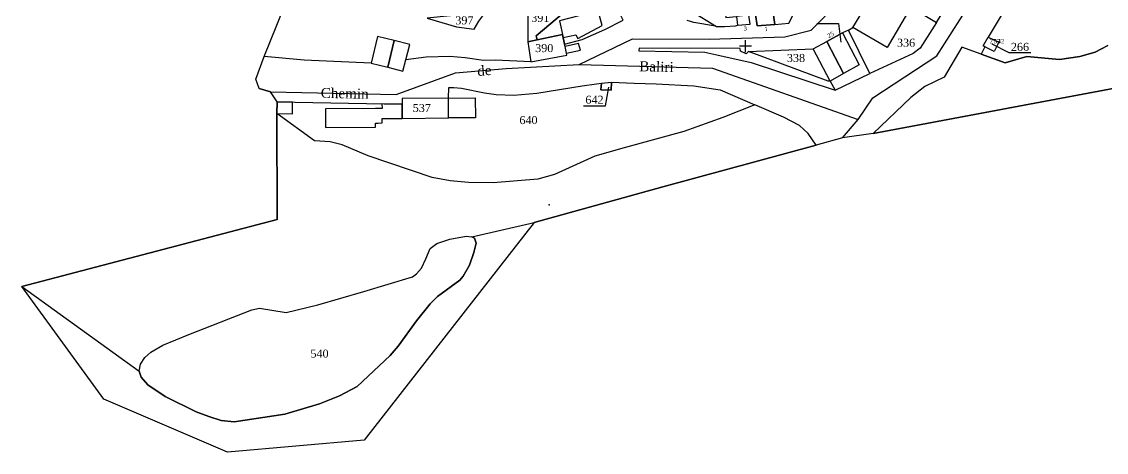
# Model space of a CAD drawing. Extents: x 1207245 to 1207999, y 6153356 to 6154119.
# Drawn here: x 1207245 to 1207515.9, y 6153355.6 to 6153463.3 of the extents above; entities that cross this region are included whole.
import ezdxf

# ---------------------------------------------------------------- set-up
doc = ezdxf.new("R2010")
doc.units = 0
doc.linetypes.add('CONTINU', pattern=[0])
doc.layers.get('0').update_dxf_attribs({"linetype": 'CONTINU'})
for name, color, linetype in [('1FLECHEFL', 7, 'CONTINU'), ('1LIEUDIT', 7, 'CONTINU'), ('1PARCELLE', 7, 'CONTINU'), ('1SECTION', 7, 'CONTINU'), ('1SUBDFISC', 7, 'CONTINU'), ('1SUBDSECT', 7, 'CONTINU'), ('1TRONFLUV', 7, 'CONTINU'), ('1ZONCOMM', 7, 'CONTINU'), ('3BATIDUR', 7, 'CONTINU'), ('3CALVAIRE', 7, 'CONTINU'), ('3FLECHEPAR', 7, 'CONTINU'), ('3NUMVOIE', 7, 'CONTINU'), ('3PARCELLETEX', 7, 'CONTINU'), ('3SENTIER', 7, 'CONTINU'), ('3ZONCOMMTEX', 7, 'CONTINU')]:
    doc.layers.add(name, color=color, linetype=linetype)
doc.styles.get("Standard").update_dxf_attribs({"font": 'Times New Roman'})

# ---------------------------------------------------------------- blocks, each defined once
blk = doc.blocks.new('DETATOPO')
for points in [[(-1.5, 0), (1.5, 0)], [(0, -1.5), (0, 1.5)]]:
    blk.add_lwpolyline(points)
blk = doc.blocks.new('FLECHRU1')
blk.add_point((0, 0))

msp = doc.modelspace()

# ---------------------------------------------------------------- linework, layer by layer
at = {"layer": '1LIEUDIT'}
msp.add_lwpolyline([(1207522.04, 6153447.45), (1207457.66, 6153435.36), (1207450.02, 6153434.29), (1207443.46, 6153432.49), (1207405.09, 6153422.02), (1207372.95, 6153413.14), (1207330.51, 6153358.71), (1207296.39, 6153355.63), (1207265.5, 6153368.96), (1207244.96, 6153397.13), (1207308.79, 6153413.9), (1207308.72, 6153440.38), (1207308.77, 6153443.25), (1207308.77, 6153443.25), (1207307.13, 6153445.83), (1207304.29, 6153446.65), (1207303.47, 6153448.95), (1207305.54, 6153454.6), (1207320.09, 6153490.79)], dxfattribs=at)
at = {"layer": '1PARCELLE'}
for points in [[(1207371.44, 6153468.31), (1207371.42, 6153458.29), (1207372.13, 6153453.29), (1207363.3, 6153453.69), (1207360.29, 6153453.61), (1207355.75, 6153454.32), (1207351.91, 6153454.67), (1207346, 6153454.43), (1207340.92, 6153453.79), (1207341.89, 6153457.64), (1207338.01, 6153458.61), (1207333.86, 6153459.65), (1207332.25, 6153453), (1207315.49, 6153453.74), (1207305.54, 6153454.6), (1207320.09, 6153490.79)], [(1207522.82, 6153485.11), (1207515.24, 6153490.97), (1207513.82, 6153489.33), (1207507.72, 6153482.28), (1207504.29, 6153484.6), (1207505.36, 6153486.44), (1207502.38, 6153488.24), (1207502.01, 6153488.36), (1207496.88, 6153477.05), (1207486.41, 6153459.48), (1207486.41, 6153459.48), (1207489.04, 6153458.21), (1207487.91, 6153455.85), (1207485.58, 6153457.07), (1207484.67, 6153455.25), (1207490.63, 6153453.05), (1207496.02, 6153454.59), (1207504.25, 6153453.9), (1207509.33, 6153454.65), (1207513.12, 6153455.73), (1207516.28, 6153457.35)], [(1207346.25, 6153464.19), (1207353.55, 6153462.01), (1207357.99, 6153461.43), (1207359.17, 6153463.45)]]:
    msp.add_lwpolyline(points, dxfattribs=at)
for points in [[(1207458.72, 6153472.03), (1207467.07, 6153467), (1207473.46, 6153463.13), (1207481.78, 6153476.78), (1207473.02, 6153481.87), (1207465.88, 6153484.91), (1207463.7, 6153480.32), (1207458.72, 6153472.03)], [(1207371.44, 6153468.31), (1207371.42, 6153458.29), (1207373.77, 6153458.79), (1207373.48, 6153459.82), (1207385.09, 6153469.65), (1207383.53, 6153475.39), (1207382.99, 6153473.83), (1207382.23, 6153472.65), (1207381.48, 6153472.04), (1207379.64, 6153471.77), (1207377.88, 6153470.87), (1207371.44, 6153468.31)], [(1207373.77, 6153458.79), (1207380.06, 6153460.12), (1207380.58, 6153457.68), (1207385, 6153458.86), (1207390.63, 6153461.37), (1207395.23, 6153463.75), (1207390.92, 6153472.48), (1207385.09, 6153469.65), (1207373.48, 6153459.82), (1207373.77, 6153458.79)], [(1207429.91, 6153472.23), (1207431.71, 6153472.08), (1207432.65, 6153465.57), (1207433.09, 6153462.63), (1207428.72, 6153462.32), (1207428.29, 6153465.14), (1207426.63, 6153464.97), (1207425.96, 6153469.77), (1207429.75, 6153469.76), (1207429.91, 6153472.23)], [(1207456.81, 6153450.36), (1207451.54, 6153461.23), (1207452.59, 6153461.85), (1207458.72, 6153472.03), (1207467.07, 6153467), (1207473.46, 6153463.13), (1207469.4, 6153456.69), (1207467.66, 6153455.34), (1207456.81, 6153450.36)], [(1207346.25, 6153464.19), (1207353.55, 6153462.01), (1207357.99, 6153461.43), (1207359.17, 6153463.45), (1207360.7, 6153465.49), (1207358.04, 6153467.61), (1207352, 6153464.81), (1207346.25, 6153464.19)], [(1207426.63, 6153464.97), (1207425.96, 6153469.77), (1207421.29, 6153469.78), (1207420.04, 6153469.78), (1207419.12, 6153469.79), (1207419.43, 6153467.8), (1207416.84, 6153467.64), (1207417.03, 6153466.64), (1207420.51, 6153466.78), (1207420.89, 6153464.41), (1207423.51, 6153464.67), (1207423.8, 6153462.48), (1207426.95, 6153462.71), (1207426.63, 6153464.97)], [(1207371.42, 6153458.29), (1207372.13, 6153453.29), (1207381.15, 6153454.97), (1207381.06, 6153455.43), (1207384.58, 6153456.24), (1207384.07, 6153457.92), (1207380.7, 6153457.12), (1207380.58, 6153457.68), (1207380.06, 6153460.12), (1207373.77, 6153458.79), (1207371.42, 6153458.29)], [(1207446.08, 6153458.37), (1207450.26, 6153450.34), (1207446.97, 6153448.48), (1207448.15, 6153446.21), (1207456.81, 6153450.36), (1207451.54, 6153461.23), (1207450.05, 6153460.52), (1207446.08, 6153458.37)], [(1207486.41, 6153459.48), (1207489.04, 6153458.21), (1207487.91, 6153455.85), (1207485.58, 6153457.07), (1207485.17, 6153457.28), (1207486.41, 6153459.48)], [(1207446.08, 6153458.37), (1207450.26, 6153450.34), (1207446.97, 6153448.48), (1207446.47, 6153448.45), (1207426.5, 6153455.92), (1207442.68, 6153456.54), (1207446.08, 6153458.37)], [(1207340.04, 6153442.7), (1207340.01, 6153439.14), (1207351.61, 6153439.25), (1207351.59, 6153444.21), (1207351.66, 6153446.9), (1207352.94, 6153446.88), (1207354.85, 6153446.71), (1207360.61, 6153445.52), (1207363.47, 6153445.1), (1207367.88, 6153444.93), (1207373.65, 6153445.44), (1207384.96, 6153447.31), (1207388.56, 6153447.8), (1207389.78, 6153447.93), (1207389.68, 6153446.28), (1207392.26, 6153446.18), (1207392.32, 6153448.2), (1207397.96, 6153447.99), (1207403.49, 6153447.77), (1207412.87, 6153447.28), (1207419.43, 6153446.26), (1207428.14, 6153442.55), (1207420.09, 6153439.34), (1207410.4, 6153435.88), (1207395.48, 6153431.79), (1207388.12, 6153429.72), (1207378.07, 6153425.13), (1207373.91, 6153423.92), (1207362.75, 6153423.04), (1207356.55, 6153423.12), (1207352.02, 6153423.53), (1207347.54, 6153424.33), (1207331.52, 6153429.77), (1207324.98, 6153432.52), (1207321.99, 6153433.27), (1207318.11, 6153433.52), (1207308.72, 6153440.38), (1207308.77, 6153443.25), (1207340.04, 6153442.7)], [(1207389.78, 6153447.93), (1207392.32, 6153448.2), (1207392.26, 6153446.18), (1207389.68, 6153446.28), (1207389.78, 6153447.93)], [(1207340.04, 6153442.7), (1207340.01, 6153439.14), (1207351.61, 6153439.25), (1207351.59, 6153444.21), (1207340.04, 6153444.11), (1207340.04, 6153442.7)], [(1207302.45, 6153391.31), (1207304.39, 6153391.72), (1207311.07, 6153390.61), (1207318.97, 6153392.53), (1207330.45, 6153395.84), (1207342.6, 6153399.49), (1207343.61, 6153400.26), (1207344.81, 6153401.65), (1207345.92, 6153404.01), (1207347.02, 6153406.65), (1207348.69, 6153407.9), (1207351.92, 6153408.93), (1207355.97, 6153409.66), (1207357.4, 6153409.55), (1207358.11, 6153409.17), (1207358.47, 6153407.98), (1207357.94, 6153405.57), (1207356.81, 6153402.44), (1207355.28, 6153399.67), (1207354.43, 6153398.72), (1207348.85, 6153394.62), (1207347.02, 6153392.79), (1207343.6, 6153388.55), (1207339.01, 6153382.15), (1207336.97, 6153379.88), (1207328.8, 6153372.11), (1207324.33, 6153369.8), (1207319.36, 6153367.79), (1207310.68, 6153365.15), (1207298.08, 6153363.27), (1207294.76, 6153363.62), (1207291.75, 6153364.56), (1207288.57, 6153365.75), (1207280.78, 6153369.56), (1207276.45, 6153372.51), (1207274.77, 6153374.46), (1207274.28, 6153375.95), (1207274.64, 6153377.68), (1207275.69, 6153379.37), (1207277.26, 6153380.72), (1207280.22, 6153382.42), (1207286.71, 6153385.13), (1207302.45, 6153391.31)]]:
    msp.add_lwpolyline(points, close=True, dxfattribs=at)
at = {"layer": '1SECTION'}
msp.add_lwpolyline([(1207522.04, 6153447.45), (1207457.66, 6153435.36), (1207450.02, 6153434.29), (1207443.46, 6153432.49), (1207405.09, 6153422.02), (1207372.95, 6153413.14), (1207330.51, 6153358.71), (1207296.39, 6153355.63), (1207265.5, 6153368.96), (1207244.96, 6153397.13), (1207308.79, 6153413.9), (1207308.72, 6153440.38), (1207308.72, 6153440.38), (1207308.77, 6153443.25), (1207307.13, 6153445.83), (1207304.29, 6153446.65), (1207303.47, 6153448.95), (1207305.54, 6153454.6), (1207320.09, 6153490.79)], dxfattribs=at)
at = {"layer": '1SUBDFISC'}
msp.add_lwpolyline([(1207522.82, 6153485.11), (1207515.24, 6153490.97), (1207513.82, 6153489.33), (1207513.82, 6153489.33), (1207507.72, 6153482.28), (1207504.29, 6153484.6), (1207505.36, 6153486.44), (1207502.38, 6153488.24), (1207502.01, 6153488.36), (1207496.88, 6153477.05), (1207486.41, 6153459.48), (1207489.04, 6153458.21), (1207487.91, 6153455.85), (1207485.58, 6153457.07), (1207484.67, 6153455.25), (1207490.63, 6153453.05), (1207496.02, 6153454.59), (1207504.25, 6153453.9), (1207509.33, 6153454.65), (1207513.12, 6153455.73), (1207516.28, 6153457.35)], dxfattribs=at)
at = {"layer": '1SUBDSECT'}
msp.add_lwpolyline([(1207522.04, 6153447.45), (1207457.66, 6153435.36), (1207450.02, 6153434.29), (1207443.46, 6153432.49), (1207405.09, 6153422.02), (1207372.95, 6153413.14), (1207330.51, 6153358.71), (1207296.39, 6153355.63), (1207265.5, 6153368.96), (1207244.96, 6153397.13), (1207308.79, 6153413.9), (1207308.72, 6153440.38), (1207308.72, 6153440.38), (1207308.77, 6153443.25), (1207307.13, 6153445.83), (1207304.29, 6153446.65), (1207303.47, 6153448.95), (1207305.54, 6153454.6), (1207320.09, 6153490.79)], dxfattribs=at)
at = {"layer": '1TRONFLUV'}
msp.add_lwpolyline([(1207516.28, 6153457.35), (1207513.12, 6153455.73), (1207509.33, 6153454.65), (1207504.25, 6153453.9), (1207496.02, 6153454.59), (1207490.63, 6153453.05), (1207484.67, 6153455.25), (1207479.8, 6153456.97), (1207475.43, 6153449.45), (1207470.61, 6153447.1), (1207467.12, 6153444.4), (1207457.66, 6153435.36), (1207522.04, 6153447.45)], dxfattribs=at)
for points in [[(1207428.14, 6153442.55), (1207420.09, 6153439.34), (1207410.4, 6153435.88), (1207395.48, 6153431.79), (1207388.12, 6153429.72), (1207378.07, 6153425.13), (1207373.91, 6153423.92), (1207362.75, 6153423.04), (1207356.55, 6153423.12), (1207352.02, 6153423.53), (1207347.54, 6153424.33), (1207331.52, 6153429.77), (1207324.98, 6153432.52), (1207321.99, 6153433.27), (1207318.11, 6153433.52), (1207308.72, 6153440.38), (1207308.79, 6153413.9), (1207244.96, 6153397.13), (1207274.28, 6153375.95), (1207274.64, 6153377.68), (1207275.69, 6153379.37), (1207277.26, 6153380.72), (1207280.22, 6153382.42), (1207286.71, 6153385.13), (1207302.45, 6153391.31), (1207304.39, 6153391.72), (1207311.07, 6153390.61), (1207318.97, 6153392.53), (1207330.45, 6153395.84), (1207342.6, 6153399.49), (1207343.61, 6153400.26), (1207344.81, 6153401.65), (1207345.92, 6153404.01), (1207347.02, 6153406.65), (1207348.69, 6153407.9), (1207351.92, 6153408.93), (1207355.97, 6153409.66), (1207357.4, 6153409.55), (1207372.95, 6153413.14), (1207405.09, 6153422.02), (1207443.46, 6153432.49), (1207441.42, 6153435.37), (1207439.27, 6153437.38), (1207435.31, 6153439.44), (1207428.14, 6153442.55)], [(1207274.28, 6153375.95), (1207274.77, 6153374.46), (1207276.45, 6153372.51), (1207280.78, 6153369.56), (1207288.57, 6153365.75), (1207291.75, 6153364.56), (1207294.76, 6153363.62), (1207298.08, 6153363.27), (1207310.68, 6153365.15), (1207319.36, 6153367.79), (1207324.33, 6153369.8), (1207328.8, 6153372.11), (1207336.97, 6153379.88), (1207339.01, 6153382.15), (1207343.6, 6153388.55), (1207347.02, 6153392.79), (1207348.85, 6153394.62), (1207354.43, 6153398.72), (1207355.28, 6153399.67), (1207356.81, 6153402.44), (1207357.94, 6153405.57), (1207358.47, 6153407.98), (1207358.11, 6153409.17), (1207357.4, 6153409.55), (1207372.95, 6153413.14), (1207330.51, 6153358.71), (1207296.39, 6153355.63), (1207265.5, 6153368.96), (1207244.96, 6153397.13), (1207274.28, 6153375.95)]]:
    msp.add_lwpolyline(points, close=True, dxfattribs=at)
at = {"layer": '1ZONCOMM'}
for points in [[(1207450.02, 6153434.29), (1207453.92, 6153438.85), (1207457.57, 6153444.26), (1207473.57, 6153454.8), (1207494.66, 6153487.86), (1207523.22, 6153538.19), (1207533.52, 6153554.5), (1207594.07, 6153627.35), (1207597.46, 6153632.4), (1207650.7, 6153703.04), (1207645.2, 6153719.33), (1207644.94, 6153747.03)], [(1207450.02, 6153434.29), (1207453.92, 6153438.85), (1207457.57, 6153444.26), (1207473.57, 6153454.8), (1207494.66, 6153487.86), (1207523.22, 6153538.19), (1207533.52, 6153554.5), (1207594.07, 6153627.35), (1207597.46, 6153632.4), (1207650.7, 6153703.04), (1207645.2, 6153719.33), (1207644.94, 6153747.03)], [(1207384.21, 6153452.64), (1207397.51, 6153459.03), (1207416.67, 6153458.95), (1207435.57, 6153459.57), (1207442.15, 6153461.24), (1207449.19, 6153468.32), (1207454.51, 6153473.68), (1207458.61, 6153479.55), (1207494.37, 6153565.92), (1207498.63, 6153572.67), (1207508.54, 6153584.8), (1207513.88, 6153590.48), (1207518.25, 6153609.85)], [(1207304.29, 6153446.65), (1207307.13, 6153445.83), (1207338.52, 6153445.09), (1207353.35, 6153450.53), (1207365.97, 6153451.59), (1207384.21, 6153452.64), (1207417.51, 6153451.7), (1207453.92, 6153438.85)], [(1207304.29, 6153446.65), (1207307.13, 6153445.83), (1207338.52, 6153445.09), (1207353.35, 6153450.53), (1207365.97, 6153451.59), (1207384.21, 6153452.64), (1207417.51, 6153451.7), (1207453.92, 6153438.85)]]:
    msp.add_lwpolyline(points, dxfattribs=at)
at = {"layer": '3BATIDUR'}
for points in [[(1207467.07, 6153467), (1207461.19, 6153456.84), (1207452.59, 6153461.85), (1207458.72, 6153472.03), (1207467.07, 6153467)], [(1207379.33, 6153463.53), (1207380.21, 6153459.39), (1207383.39, 6153460.03), (1207383.9, 6153459.1), (1207390, 6153462.4), (1207388.98, 6153466.02), (1207379.33, 6153463.53)], [(1207423.51, 6153464.67), (1207423.8, 6153462.48), (1207426.95, 6153462.71), (1207426.63, 6153464.97), (1207423.51, 6153464.67)], [(1207428.29, 6153465.14), (1207428.72, 6153462.32), (1207433.09, 6153462.63), (1207432.65, 6153465.57), (1207428.29, 6153465.14)], [(1207338.01, 6153458.61), (1207333.86, 6153459.65), (1207332.25, 6153453), (1207336.42, 6153451.93), (1207338.01, 6153458.61)], [(1207373.77, 6153458.79), (1207371.42, 6153458.29), (1207372.13, 6153453.29), (1207381.15, 6153454.97), (1207381.06, 6153455.43), (1207380.7, 6153457.12), (1207380.58, 6153457.68), (1207380.06, 6153460.12), (1207373.77, 6153458.79)], [(1207450.26, 6153450.34), (1207446.08, 6153458.37), (1207450.05, 6153460.52), (1207454.16, 6153452.54), (1207450.26, 6153450.34)], [(1207485.58, 6153457.07), (1207485.17, 6153457.28), (1207486.41, 6153459.48), (1207489.04, 6153458.21), (1207487.91, 6153455.85), (1207485.58, 6153457.07)], [(1207336.42, 6153451.93), (1207340.2, 6153450.96), (1207340.92, 6153453.79), (1207341.89, 6153457.64), (1207338.01, 6153458.61), (1207336.42, 6153451.93)], [(1207450.26, 6153450.34), (1207446.97, 6153448.48), (1207442.68, 6153456.54), (1207446.08, 6153458.37), (1207450.26, 6153450.34)], [(1207312.65, 6153443.18), (1207308.77, 6153443.25), (1207308.72, 6153440.38), (1207312.6, 6153440.31), (1207312.65, 6153443.18)], [(1207351.59, 6153444.21), (1207340.04, 6153444.11), (1207340.04, 6153442.7), (1207340.01, 6153439.14), (1207351.61, 6153439.25), (1207351.59, 6153444.21)], [(1207351.59, 6153444.21), (1207358.28, 6153444.27), (1207358.32, 6153439.31), (1207351.61, 6153439.25), (1207351.59, 6153444.21)], [(1207340.01, 6153439.14), (1207340.04, 6153442.7), (1207334.97, 6153442.79), (1207334.98, 6153441.65), (1207333.32, 6153441.64), (1207320.82, 6153441.52), (1207320.87, 6153436.87), (1207333.37, 6153436.99), (1207333.36, 6153437.99), (1207334.01, 6153437.99), (1207335.01, 6153438), (1207335, 6153439.1), (1207340.01, 6153439.14)]]:
    msp.add_lwpolyline(points, close=True, dxfattribs=at)
at = {"layer": '3FLECHEPAR'}
for points in [[(1207443.56, 6153462.91), (1207449.02, 6153462.9), (1207449.58, 6153458.23)], [(1207497.09, 6153455.53), (1207491.62, 6153455.54), (1207487.4, 6153457.75)], [(1207385.32, 6153442.31), (1207390.78, 6153442.3), (1207391.61, 6153446.96)]]:
    msp.add_lwpolyline(points, dxfattribs=at)
at = {"layer": '3SENTIER'}
for points in [[(1207412.31, 6153466), (1207418.56, 6153462.1), (1207420.52, 6153462.11), (1207423.27, 6153462.27), (1207423.8, 6153462.48)], [(1207433.09, 6153462.63), (1207436.58, 6153462.95), (1207438.67, 6153467.04)], [(1207418.32, 6153462.25), (1207412.9, 6153463.12), (1207411.23, 6153463.66)], [(1207426.5, 6153455.92), (1207425.96, 6153455.27), (1207424.57, 6153455.94), (1207424.43, 6153456.61), (1207399.18, 6153456.71), (1207399.16, 6153456.01), (1207415.62, 6153455.73), (1207418.64, 6153455.05), (1207427.17, 6153453.1), (1207448.15, 6153446.21)]]:
    msp.add_lwpolyline(points, dxfattribs=at)

# ---------------------------------------------------------------- block references
at = {"layer": '1FLECHEFL', "rotation": 14.7}
msp.add_blockref('FLECHRU1', (1207376.77, 6153417.57), dxfattribs=at)
at = {"layer": '3CALVAIRE', "rotation": 90}
msp.add_blockref('DETATOPO', (1207425.78, 6153457.18), dxfattribs=at)

# ---------------------------------------------------------------- texts
at = {"layer": '3NUMVOIE'}
for s, rotation, p in [('3', 3.9, (1207425.34, 6153461.09)), ('1', 3.9, (1207430.54, 6153460.95)), ('25', 28.2, (1207446.56, 6153459.2))]:
    msp.add_text(s, height=1.1, rotation=rotation, dxfattribs=at).set_placement(p)
for s, p in [('27', (1207486.75, 6153457.89)), ('33', (1207487.75, 6153457.9)), ('32', (1207488.75, 6153457.91))]:
    msp.add_text(s, height=1.1, dxfattribs=at).set_placement(p)
at = {"layer": '3PARCELLETEX'}
for s, p in [('397', (1207353.29, 6153462.67)), ('391', (1207372.26, 6153463.28)), ('336', (1207463.63, 6153457.08)), ('390', (1207373.24, 6153455.73)), ('266', (1207492.08, 6153456.04)), ('338', (1207436.13, 6153453.27)), ('642', (1207385.78, 6153442.81)), ('537', (1207342.65, 6153440.76)), ('640', (1207369.3, 6153437.72)), ('540', (1207317.1, 6153379.33))]:
    msp.add_text(s, height=2, dxfattribs=at).set_placement(p)
at = {"layer": '3ZONCOMMTEX'}
for s, rotation, p in [('de', 4.9, (1207358.86, 6153449.74)), ('de', 4.9, (1207358.86, 6153449.74)), ('Baliri', 358.5, (1207399.21, 6153450.96)), ('Baliri', 358.5, (1207399.21, 6153450.96)), ('Chemin', 358.9, (1207319.66, 6153444.28)), ('Chemin', 358.9, (1207319.66, 6153444.28))]:
    msp.add_text(s, height=2.5, rotation=rotation, dxfattribs=at).set_placement(p)

doc.saveas('drawing.dxf')
